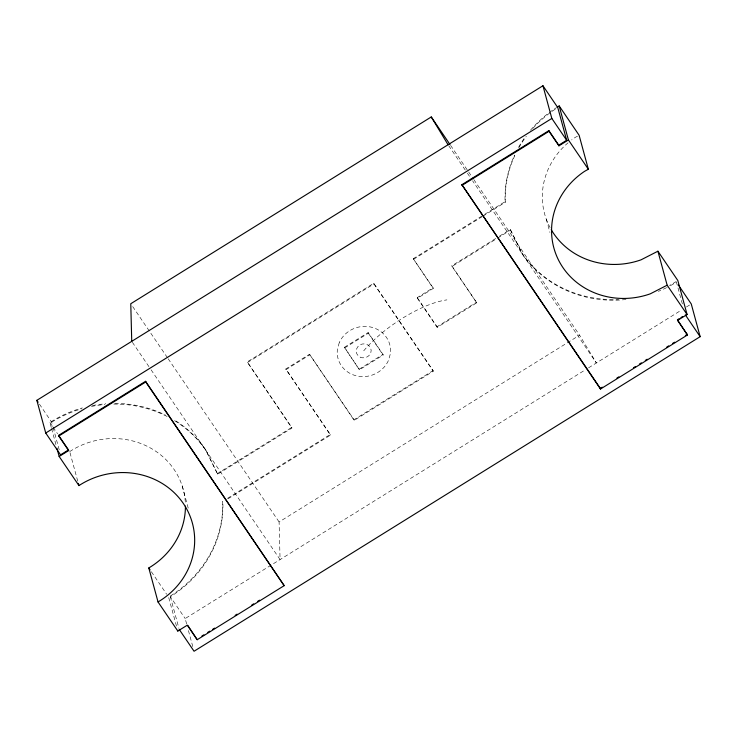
<?xml version="1.0" encoding="UTF-8"?>
<svg xmlns="http://www.w3.org/2000/svg" width="737" height="737" viewBox="0 0 737 737"><rect width="100%" height="100%" fill="white"/><g stroke="black" fill="none" stroke-linecap="round" stroke-linejoin="round"><path stroke-width="0.55" stroke-dasharray="3.69 2.76" d="M51.286 427.497L49.923 422.476L51.507 421.5A112.42 104.811 -15.2 0 1 82.397 407.911M69.702 451.578L71.277 450.593A74.944 69.877 -15.2 0 1 185.392 503.832M174.531 420.634A112.42 104.811 -15.2 0 1 205.899 450.464L217.608 474.223L291.907 428.05L247.236 361.922L373.751 283.275L433.089 370.573L433.264 371.227L354.184 420.376L309.512 354.257L285.79 368.997L330.462 435.125L227.742 498.967M495.706 238.512L451.845 265.781L476.747 302.806L437.207 327.375L417.437 298.282L433.245 288.453L413.291 258.696L483.601 215.001M484.577 214.393L505.085 201.643A112.42 104.811 -15.2 0 1 514.537 155.138M247.411 362.576L373.935 283.929L373.751 283.275M413.475 259.35L481.814 216.881M482.79 216.273L505.26 202.297A112.42 104.811 -15.2 0 1 515.679 153.747M499.603 236.089L510.326 229.428L522.036 253.196A112.42 104.811 -15.2 0 0 618.629 299.425M285.965 369.652L309.687 354.902M476.747 302.806L452.03 266.435L496.701 238.668M497.668 238.06L510.501 230.082L510.326 229.428M417.437 298.282L417.253 297.628L433.07 287.798L413.291 258.696M344.428 347.311L368.15 332.562L382.982 354.386L383.157 355.041L359.435 369.781L344.428 347.311L359.435 369.781M344.603 347.965L368.325 333.216L368.15 332.562M359.26 369.126L382.982 354.386M437.207 327.375L437.032 326.731L476.572 302.152M217.608 474.223L217.433 473.569L291.732 427.396L247.236 361.922M227.521 498.341L330.287 434.471L285.79 368.997M354.184 420.376L354.009 419.722L433.089 370.573M151.085 369.808L280.069 559.576L279.093 521.971L579.586 335.188L596.371 362.963L472.555 180.786M186.654 624.009L185.171 618.555L584.662 370.241M588.568 367.818L681.587 310.001M686.423 306.988L690.302 304.584M577.522 136.234L575.339 137.322A74.944 69.877 -15.2 0 0 571.626 139.956M450.611 145.419L468.023 171.039M468.668 171.988L473.182 178.63M473.827 179.579L579.586 335.188M448.695 145.677L466.751 172.246M467.396 173.195L471.91 179.837M417.253 297.628L437.032 326.731M373.935 283.929L433.264 371.227M368.325 333.216L383.157 355.041M309.512 354.257L354.009 419.722M132.706 306.583L167.529 357.823M168.174 358.772L279.093 521.971M132.384 342.29L150.44 368.859M39.429 404.125L51.682 422.154L52.871 426.511M176.456 626.054L168.58 597.062L170.164 596.086A112.42 104.811 -15.2 0 0 222.675 501.353L222.86 502.008A112.42 104.811 -15.2 0 1 170.339 596.74L185.171 618.555M49.923 422.476L52.474 426.235M53.11 427.174L57.578 433.743M151.352 571.719L166.663 594.252M510.501 230.082L522.211 253.85A112.42 104.811 -15.2 0 0 626.634 299.452M217.433 473.569L205.724 449.81A112.42 104.811 -15.2 0 0 174.356 419.979M682.361 303.948L676.437 282.16A112.42 104.811 -15.2 0 1 667.621 287.126M546.329 219.276L549.913 232.441M505.085 201.643L505.26 202.297M451.845 265.781L452.03 266.435M433.07 287.798L433.245 288.453M330.287 434.471L330.462 435.125M291.732 427.396L291.907 428.05M182.177 485.867L188.432 508.899M188.432 630.55L192.873 646.893M170.339 596.74L178.925 628.339M69.997 452.675L77.744 481.187M53.165 427.598L59.384 450.482M51.581 428.584L56.611 447.11M51.682 422.154A112.42 104.811 -15.2 0 1 81.485 408.869M91.397 406.446A112.42 104.811 -15.2 0 1 104.847 404.521M113.802 404.097A112.42 104.811 -15.2 0 1 167.594 416.718M666.617 287.633A112.42 104.811 -15.2 0 1 658.334 291.373M518.83 147.778A112.42 104.811 -15.2 0 1 526.319 136.327M532.897 128.321A112.42 104.811 -15.2 0 1 551.267 111.923M552.179 111.278A112.42 104.811 -15.2 0 1 556.831 108.164M550.088 227.622A74.944 69.877 -15.2 0 1 568.052 142.812M92.337 405.571A112.42 104.811 -15.2 0 1 105.787 403.784M114.76 403.434A112.42 104.811 -15.2 0 1 165.392 415.042M676.262 281.506A112.42 104.811 -15.2 0 1 669.454 285.422M518.655 147.124A112.42 104.811 -15.2 0 1 525.463 136.594M530.456 130.265A112.42 104.811 -15.2 0 1 556.656 107.51M363.7 350.849A66.533 22.911 -34.2 0 1 446.917 299.885M339.287 342.604L337.454 348.979A26.79 24.984 -15.2 0 0 356.846 375.944A26.79 24.984 -15.2 0 0 388.473 360.402L390.306 354.018A26.79 24.984 -15.2 0 0 370.914 327.062A26.79 24.984 -15.2 0 0 339.287 342.604M360.2 357.159A7.499 6.983 -15.2 0 0 371.162 350.351A7.499 6.983 -15.2 0 0 359.748 345.027A7.499 6.983 -15.2 0 0 360.2 357.159"/><path stroke-width="1.11" d="M449.966 144.47L431.265 116.953L130.771 303.736L131.739 341.342M185.438 506.107A74.944 69.877 -15.2 0 1 150.385 566.983L148.8 567.969L158.04 601.972L177.82 631.065L187.309 625.169L197.194 639.716L284.178 585.648L145.567 381.315L58.582 435.383L68.477 449.929L60.563 454.84L45.731 433.024L36.85 400.329L542.948 85.75L557.78 107.574L566.661 140.26L558.757 145.18L558.932 145.834L568.42 139.938L559.18 105.935L557.596 106.92M45.731 433.024L551.829 118.445L542.948 85.75M679.164 318.67L677.414 319.766L687.474 334.967L600.489 389.035L461.878 184.701L548.862 130.633L558.757 145.18M158.04 601.972L159.625 600.987A74.944 69.877 -15.2 0 0 183.329 503.472A74.944 69.877 -15.2 0 0 80.517 484.596L78.933 485.582L59.163 456.479L68.652 450.583L58.767 436.037L145.751 381.969L145.567 381.315M462.053 185.356L549.037 131.287L548.862 130.633M559.18 105.935L579.107 135.249L588.347 169.252L584.579 171.325A74.944 69.877 -15.2 0 0 559.328 261.626A74.944 69.877 -15.2 0 0 650.301 293.823L667.151 285.201L657.911 251.206L641.07 259.82A74.944 69.877 -15.2 0 1 551.212 229.64M680.924 317.583L682.683 316.486M657.911 251.206L677.837 280.521L687.077 314.524L677.589 320.42L687.474 334.967M201.901 636.022L203.863 634.806M207.77 632.383L209.723 631.167M212.652 629.343L214.614 628.127M235.14 615.367L237.093 614.151M251.75 605.04L253.703 603.824M257.618 601.401L259.571 600.185M600.489 389.035L600.314 388.381L602.267 387.165M616.924 378.053L618.887 376.837M633.544 367.726L635.497 366.51M639.412 364.078L641.365 362.862M645.271 360.439L647.224 359.223M666.773 347.072L668.726 345.856M672.641 343.424L674.595 342.208M685.346 335.528L687.299 334.312M678.372 285.007L691.269 303.976L700.15 336.671L194.052 651.25L179.22 629.426M568.42 139.938L588.347 169.252M667.151 285.201L687.077 314.524M551.829 118.445L566.661 140.26M685.318 314.846L700.15 336.671M549.037 131.287L558.932 145.834M461.878 184.701L600.314 388.381M145.751 381.969L284.178 585.648M36.85 400.329L38.14 402.227M148.8 567.969L150.081 569.848M187.751 625.427L197.194 639.716M431.265 116.953L448.05 144.728M177.645 630.411L177.82 631.065M78.343 483.389L78.933 485.582M68.477 449.929L68.652 450.583M58.582 435.383L58.767 436.037M56.915 448.197L59.163 456.479"/></g></svg>
